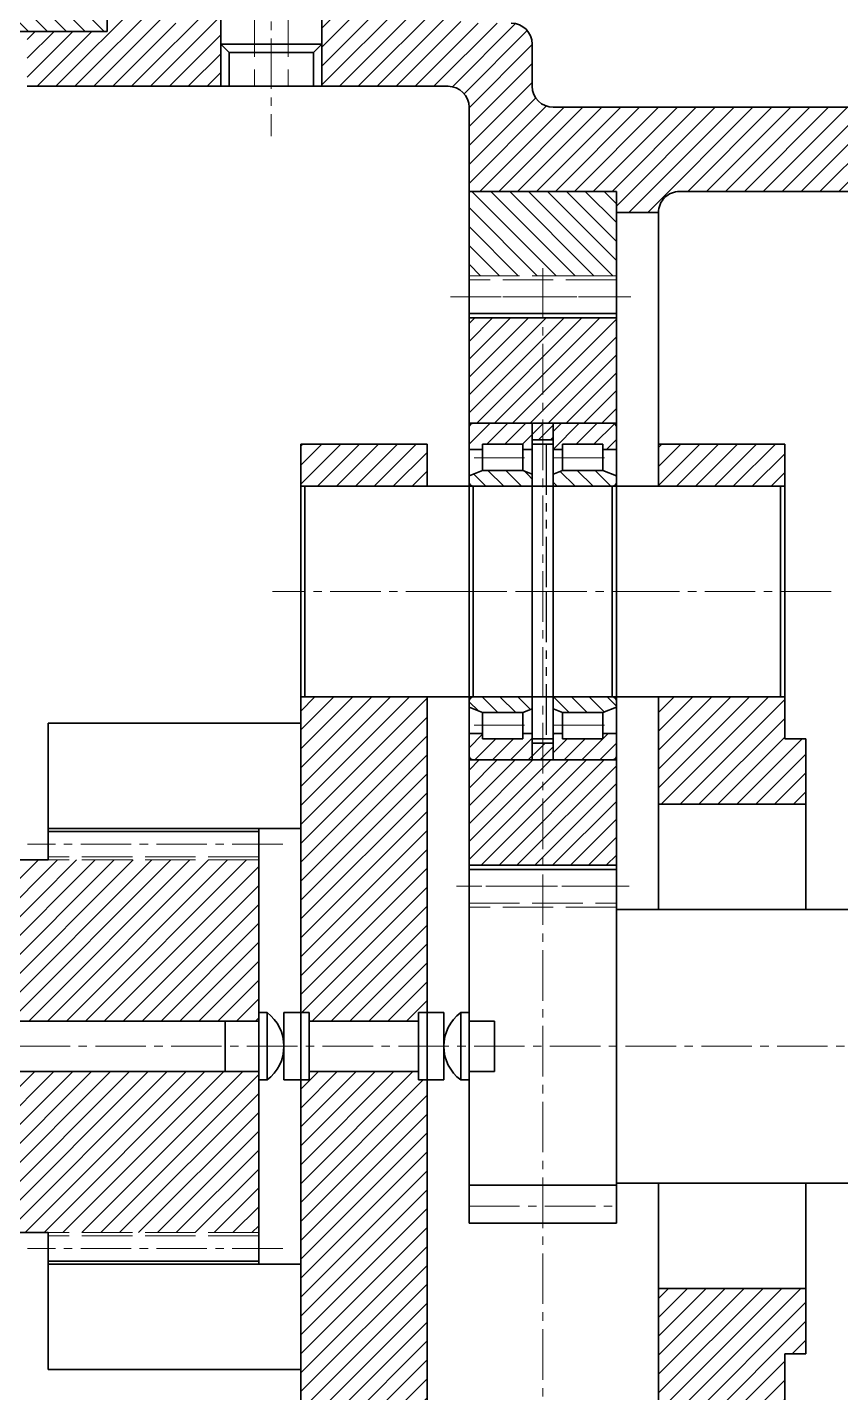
# Model space of a CAD drawing. Header units: millimetres. Extents: x -594 to 6367, y -2099 to 456.
# Drawn here: x 1747.8 to 1941.1, y -82.3 to 242 of the extents above; entities that cross this region are included whole.
import ezdxf

# ---------------------------------------------------------------- set-up
doc = ezdxf.new("R2010")
doc.units = ezdxf.units.MM
doc.set_wipeout_variables(frame=1)
for name, pattern in [('ACAD_ISO02W100', [15, 12, -3]), ('双点画线', [22, 12, -2, 2, -2, 2, -2]), ('点画线', [18, 12, -2, 2, -2])]:
    doc.linetypes.add(name, pattern=pattern)
for name, color, linetype, lineweight in [('中心线层', 1, '点画线', 18), ('剖面线层', 4, 'Continuous', 18), ('粗实线层', 7, 'Continuous', 35), ('细虚线', 7, 'ACAD_ISO02W100', 18)]:
    doc.layers.add(name, color=color, linetype=linetype, lineweight=lineweight)
pattern_1 = [(-45, (0, 0), (2.12132, 2.12132), [])]
pattern_2 = [(45, (0, 0), (-2.12132, 2.12132), [])]
pattern_3 = [(45, (0, 0), (-1.41421, 1.41421), [])]
pattern_4 = [(45, (1852.805, 108), (-2.12132, 2.12132), [])]

# ---------------------------------------------------------------- blocks, each defined once
blk = doc.blocks.new('*X6')
at = {"layer": '剖面线层'}
h = blk.add_hatch(dxfattribs=at)
h.set_pattern_fill('无图案', color=256, style=0, pattern_type=0)
h.set_pattern_definition(pattern_2)
edge = h.paths.add_edge_path(flags=0)
edge.add_line((0, 33.75), (0, 39))
edge.add_arc((1, 39), 1, 90, 180, ccw=False)
edge.add_line((1, 40), (15, 40))
edge.add_arc((15, 39), 1, 0, 90, ccw=False)
edge.add_line((16, 39), (16, 33.75))
edge.add_line((16, 33.75), (12.8, 33.75))
edge.add_line((12.8, 33.75), (12.8, 35))
edge.add_line((12.8, 35), (3.2, 35))
edge.add_line((3.2, 35), (3.2, 33.75))
edge.add_line((3.2, 33.75), (0, 33.75))
h = blk.add_hatch(dxfattribs=at)
h.set_pattern_fill('无图案', color=256, style=0, pattern_type=0)
h.set_pattern_definition(pattern_1)
edge = h.paths.add_edge_path(flags=0)
edge.add_arc((1, 26), 1, 210, 270, ccw=False)
edge.add_arc((1, 26), 1, 180, 210, ccw=False)
edge.add_line((0, 26), (0, 27.5))
edge.add_line((0, 27.5), (3.2, 28.75))
edge.add_line((3.2, 28.75), (12.8, 28.75))
edge.add_line((12.8, 28.75), (16, 27.5))
edge.add_line((16, 27.5), (16, 26))
edge.add_arc((15, 26), 1, 270, 360, ccw=False)
edge.add_line((15, 25), (1, 25))
h = blk.add_hatch(dxfattribs=at)
h.set_pattern_fill('无图案', color=256, style=0, pattern_type=0)
h.set_pattern_definition(pattern_1)
edge = h.paths.add_edge_path(flags=0)
edge.add_arc((1, -26), 1, 150, 180, ccw=False)
edge.add_arc((1, -26), 1, 90, 150, ccw=False)
edge.add_line((1, -25), (15, -25))
edge.add_arc((15, -26), 1, 0, 90, ccw=False)
edge.add_line((16, -26), (16, -27.5))
edge.add_line((16, -27.5), (12.8, -28.75))
edge.add_line((12.8, -28.75), (3.2, -28.75))
edge.add_line((3.2, -28.75), (0, -27.5))
edge.add_line((0, -27.5), (0, -26))
h = blk.add_hatch(dxfattribs=at)
h.set_pattern_fill('无图案', color=256, style=0, pattern_type=0)
h.set_pattern_definition(pattern_2)
edge = h.paths.add_edge_path(flags=0)
edge.add_arc((1, -39), 1, 180, 270, ccw=False)
edge.add_line((0, -39), (0, -33.75))
edge.add_line((0, -33.75), (3.2, -33.75))
edge.add_line((3.2, -33.75), (3.2, -35))
edge.add_line((3.2, -35), (12.8, -35))
edge.add_line((12.8, -35), (12.8, -33.75))
edge.add_line((12.8, -33.75), (16, -33.75))
edge.add_line((16, -33.75), (16, -39))
edge.add_arc((15, -39), 1, 270, 360, ccw=False)
edge.add_line((15, -40), (1, -40))
at = {"layer": '中心线层'}
for p, q in [((1.2, 31.75), (14.8, 31.75)), ((-3, 0), (19, 0)), ((1.2, -31.75), (14.8, -31.75))]:
    blk.add_line(p, q, dxfattribs=at)
at = {"layer": '粗实线层'}
for p, q in [((0, 39), (0, -39)), ((1, 40), (15, 40)), ((16, -39), (16, 39)), ((0, 33.75), (3.2, 33.75)), ((3.2, 35), (12.8, 35)), ((3.2, 35), (3.2, 28.75)), ((12.8, 35), (12.8, 28.75)), ((12.8, 33.75), (16, 33.75)), ((0, 27.5), (3.2, 28.75)), ((3.2, 28.75), (12.8, 28.75)), ((12.8, 28.75), (16, 27.5)), ((1, 25), (15, 25)), ((1, 25), (1, -25)), ((15, -25), (15, 25)), ((1, -25), (15, -25)), ((0, -27.5), (3.2, -28.75)), ((3.2, -28.75), (12.8, -28.75)), ((3.2, -35), (3.2, -28.75)), ((12.8, -28.75), (16, -27.5)), ((12.8, -35), (12.8, -28.75)), ((0, -33.75), (3.2, -33.75)), ((3.2, -35), (12.8, -35)), ((12.8, -33.75), (16, -33.75)), ((1, -40), (15, -40))]:
    blk.add_line(p, q, dxfattribs=at)
for centre, start, end in [((1, 39), 90, 180), ((15, 39), 0, 90), ((1, 26), 180, 270), ((15, 26), 270, 0), ((1, -26), 90, 180), ((15, -26), 360, 90), ((1, -39), 180, 270), ((15, -39), 270, 0)]:
    blk.add_arc(centre, 1, start, end, dxfattribs=at)
blk = doc.blocks.new('*X7')
at = {"layer": '剖面线层'}
h = blk.add_hatch(dxfattribs=at)
h.set_pattern_fill('无图案', color=256, style=0, pattern_type=0)
h.set_pattern_definition(pattern_2)
edge = h.paths.add_edge_path(flags=0)
edge.add_line((0, 33.75), (0, 39))
edge.add_arc((1, 39), 1, 90, 180, ccw=False)
edge.add_line((1, 40), (15, 40))
edge.add_arc((15, 39), 1, 0, 90, ccw=False)
edge.add_line((16, 39), (16, 33.75))
edge.add_line((16, 33.75), (12.8, 33.75))
edge.add_line((12.8, 33.75), (12.8, 35))
edge.add_line((12.8, 35), (3.2, 35))
edge.add_line((3.2, 35), (3.2, 33.75))
edge.add_line((3.2, 33.75), (0, 33.75))
h = blk.add_hatch(dxfattribs=at)
h.set_pattern_fill('无图案', color=256, style=0, pattern_type=0)
h.set_pattern_definition(pattern_1)
edge = h.paths.add_edge_path(flags=0)
edge.add_arc((1, 26), 1, 210, 270, ccw=False)
edge.add_arc((1, 26), 1, 180, 210, ccw=False)
edge.add_line((0, 26), (0, 27.5))
edge.add_line((0, 27.5), (3.2, 28.75))
edge.add_line((3.2, 28.75), (12.8, 28.75))
edge.add_line((12.8, 28.75), (16, 27.5))
edge.add_line((16, 27.5), (16, 26))
edge.add_arc((15, 26), 1, 270, 360, ccw=False)
edge.add_line((15, 25), (1, 25))
h = blk.add_hatch(dxfattribs=at)
h.set_pattern_fill('无图案', color=256, style=0, pattern_type=0)
h.set_pattern_definition(pattern_1)
edge = h.paths.add_edge_path(flags=0)
edge.add_arc((1, -26), 1, 150, 180, ccw=False)
edge.add_arc((1, -26), 1, 90, 150, ccw=False)
edge.add_line((1, -25), (15, -25))
edge.add_arc((15, -26), 1, 0, 90, ccw=False)
edge.add_line((16, -26), (16, -27.5))
edge.add_line((16, -27.5), (12.8, -28.75))
edge.add_line((12.8, -28.75), (3.2, -28.75))
edge.add_line((3.2, -28.75), (0, -27.5))
edge.add_line((0, -27.5), (0, -26))
h = blk.add_hatch(dxfattribs=at)
h.set_pattern_fill('无图案', color=256, style=0, pattern_type=0)
h.set_pattern_definition(pattern_2)
edge = h.paths.add_edge_path(flags=0)
edge.add_arc((1, -39), 1, 180, 270, ccw=False)
edge.add_line((0, -39), (0, -33.75))
edge.add_line((0, -33.75), (3.2, -33.75))
edge.add_line((3.2, -33.75), (3.2, -35))
edge.add_line((3.2, -35), (12.8, -35))
edge.add_line((12.8, -35), (12.8, -33.75))
edge.add_line((12.8, -33.75), (16, -33.75))
edge.add_line((16, -33.75), (16, -39))
edge.add_arc((15, -39), 1, 270, 360, ccw=False)
edge.add_line((15, -40), (1, -40))
at = {"layer": '中心线层'}
for p, q in [((1.2, 31.75), (14.8, 31.75)), ((-3, 0), (19, 0)), ((1.2, -31.75), (14.8, -31.75))]:
    blk.add_line(p, q, dxfattribs=at)
at = {"layer": '粗实线层'}
for p, q in [((0, 39), (0, -39)), ((1, 40), (15, 40)), ((16, -39), (16, 39)), ((0, 33.75), (3.2, 33.75)), ((3.2, 35), (12.8, 35)), ((3.2, 35), (3.2, 28.75)), ((12.8, 35), (12.8, 28.75)), ((12.8, 33.75), (16, 33.75)), ((0, 27.5), (3.2, 28.75)), ((3.2, 28.75), (12.8, 28.75)), ((12.8, 28.75), (16, 27.5)), ((1, 25), (15, 25)), ((1, 25), (1, -25)), ((15, -25), (15, 25)), ((1, -25), (15, -25)), ((0, -27.5), (3.2, -28.75)), ((3.2, -28.75), (12.8, -28.75)), ((3.2, -35), (3.2, -28.75)), ((12.8, -28.75), (16, -27.5)), ((12.8, -35), (12.8, -28.75)), ((0, -33.75), (3.2, -33.75)), ((3.2, -35), (12.8, -35)), ((12.8, -33.75), (16, -33.75)), ((1, -40), (15, -40))]:
    blk.add_line(p, q, dxfattribs=at)
for centre, start, end in [((1, 39), 90, 180), ((15, 39), 0, 90), ((1, 26), 180, 270), ((15, 26), 270, 0), ((1, -26), 90, 180), ((15, -26), 360, 90), ((1, -39), 180, 270), ((15, -39), 270, 0)]:
    blk.add_arc(centre, 1, start, end, dxfattribs=at)
blk = doc.blocks.new('*X8')
at = {"layer": '剖面线层'}
h = blk.add_hatch(dxfattribs=at)
h.set_pattern_fill('无图案', color=256, style=0, pattern_type=0)
h.set_pattern_definition(pattern_3)
h.paths.add_polyline_path([(0, 36), (0, 38), (0, 40), (5, 40), (5, 36)], flags=0)
h = blk.add_hatch(dxfattribs=at)
h.set_pattern_fill('无图案', color=256, style=0, pattern_type=0)
h.set_pattern_definition(pattern_3)
h.paths.add_polyline_path([(0, -40), (0, -38), (0, -36), (5, -36), (5, -40)], flags=0)
at = {"layer": '中心线层', "linetype": '点画线', "lineweight": 18}
blk.add_line((-3, 0), (8, 0), dxfattribs=at)
at = {"layer": '粗实线层'}
for p, q in [((0, 40), (5, 40)), ((0, 40), (0, -40)), ((5, 40), (5, -40)), ((0, 36), (5, 36)), ((0, 35), (5, 35)), ((0, -35), (5, -35)), ((0, -36), (5, -36)), ((0, -40), (5, -40))]:
    blk.add_line(p, q, dxfattribs=at)
at = {"layer": '粗实线层', "linetype": '双点画线', "lineweight": 25}
for p, q in [((3.33, 35), (3.33, 0)), ((3.33, 0), (3.33, -35))]:
    blk.add_line(p, q, dxfattribs=at)

msp = doc.modelspace()

# ---------------------------------------------------------------- hatches: boundary and pattern name
at = {"layer": '剖面线层'}
h = msp.add_hatch(dxfattribs=at)
h.set_pattern_fill('ANSI31', color=256, angle=90)
h.paths.add_polyline_path([(1766.81, 266), (1750.81, 266), (1750.81, 256), (1717.81, 256), (1717.81, 220), (1737.81, 220), (1737.81, 241), (1766.81, 241)])
h = msp.add_hatch(dxfattribs=at)
h.set_pattern_fill('ANSI31', color=256, angle=90)
h.paths.add_polyline_path([(1887.81, 203), (1852.81, 203), (1852.81, 183), (1887.81, 183)])
h = msp.add_hatch(dxfattribs=at)
h.set_pattern_fill('无图案', color=256, style=0, pattern_type=0)
h.set_pattern_definition(pattern_4)
h.paths.add_polyline_path([(1852.81, 148), (1852.81, 149), (1852.81, 173), (1887.81, 173), (1887.81, 148)], flags=0)
h = msp.add_hatch(dxfattribs=at)
h.set_pattern_fill('ANSI31', color=256, style=0, pattern_type=0)
h.paths.add_polyline_path([(1802.81, 44.25), (1752.81, 44.25), (1745.81, 44.25), (1745.81, 76.75), (1720.81, 76.75), (1660.81, 76.75), (1660.81, 51.75), (1720.81, 51.75), (1720.81, 48), (1720.81, 6), (1802.81, 6), (1802.81, 8)], flags=0)
h.paths.add_polyline_path([(1802.81, -6), (1720.81, -6), (1720.81, -48), (1720.81, -51.75), (1660.81, -51.75), (1660.81, -76.75), (1720.81, -76.75), (1745.81, -76.75), (1745.81, -44.25), (1752.81, -44.25), (1802.81, -44.25)], flags=0)
h = msp.add_hatch(dxfattribs=at)
h.set_pattern_fill('无图案', color=256, style=0, pattern_type=0)
h.set_pattern_definition(pattern_4)
h.paths.add_polyline_path([(1852.81, 43), (1852.81, 67), (1852.81, 68), (1887.81, 68), (1887.81, 43)], flags=0)
h = msp.add_hatch(dxfattribs=at)
h.set_pattern_fill('ANSI31', color=256)
h.paths.add_polyline_path([(1872.81, -223), (1942.8, -223), (1962.81, -223), (1967.81, -223), (1967.81, -183), (1962.81, -183), (1962.81, -178), (1962.81, -75), (1947.81, -75), (1947.81, -197.99, -0.414214), (1942.81, -203), (1902.81, -203, -0.414214), (1897.81, -198), (1887.81, -198), (1887.81, -206), (1852.81, -206), (1852.81, -223, -0.414214), (1847.81, -228), (1841.81, -228), (1747.81, -228), (1747.81, -241), (1766.81, -241), (1766.81, -266), (1782.81, -266), (1782.81, -248), (1807.81, -248), (1867.81, -248), (1867.81, -238), (1867.81, -228, -0.414214)])

# ---------------------------------------------------------------- linework, layer by layer
at = {"layer": '中心线层'}
for p, q in [((1805.81, 275.35), (1805.81, 216.11)), ((1849.81, 108), (1806.13, 108)), ((1890.81, 108), (1849.81, 108)), ((1890.81, 108), (1939.42, 108)), ((1808.52, 48), (1747.84, 48)), ((0, 0), (3507.16, 0)), ((1808.52, -48), (1747.84, -48))]:
    msp.add_line(p, q, dxfattribs=at)
at = {"layer": '中心线层', "color": 7}
for p, q in [((1890.81, 178), (1849.81, 178)), ((1890.81, 38), (1849.81, 38)), ((1887.81, 38), (1852.81, 38))]:
    msp.add_line(p, q, dxfattribs=at)
at = {"layer": '中心线层', "color": 1}
msp.add_line((1852.81, -38), (1887.81, -38), dxfattribs=at)
at = {"layer": '中心线层', "color": 7}
msp.add_lwpolyline([(1891.26, 178), (1848.39, 178)], close=True, dxfattribs=at)
at = {"layer": '粗实线层'}
for p, q in [((1766.81, 266), (1766.81, 241)), ((1793.81, 252), (1793.81, 238)), ((1817.81, 252), (1817.81, 238)), ((1766.81, 241), (1737.81, 241)), ((1793.81, 238), (1793.81, 228)), ((1793.81, 238), (1795.81, 236)), ((1793.81, 238), (1817.81, 238)), ((1817.81, 238), (1815.81, 236)), ((1817.81, 238), (1817.81, 228)), ((1867.81, 228), (1867.81, 238)), ((1795.81, 236), (1815.81, 236)), ((1795.81, 236), (1795.81, 228)), ((1795.81, 236), (1805.81, 236)), ((1815.81, 236), (1815.81, 228)), ((1841.81, 228), (1747.81, 228)), ((1847.81, 228), (1841.81, 228)), ((1852.81, 203), (1852.81, 223)), ((1872.81, 223), (1942.8, 223)), ((1852.81, 183), (1852.81, 203)), ((1852.81, 203), (1887.81, 203)), ((1852.81, 203), (1872.81, 203)), ((1887.81, 203), (1887.81, 183)), ((1902.81, 203), (1942.81, 203)), ((1897.81, 198), (1887.81, 198)), ((1897.81, 143), (1897.81, 198)), ((1842.81, 143), (1812.81, 143)), ((1812.81, 143), (1812.81, 133)), ((1842.81, 133), (1842.81, 143)), ((1897.81, 143), (1927.81, 143)), ((1897.81, 133), (1897.81, 143)), ((1927.81, 143), (1927.81, 133)), ((1812.81, 133), (1813.81, 133)), ((1812.81, 99), (1812.81, 133)), ((1927.81, 133), (1926.81, 133)), ((1927.81, 133), (1927.81, 73)), ((1812.81, 99), (1812.81, 51.75)), ((1813.81, 83), (1812.81, 83)), ((1842.81, 57.5), (1842.81, 83)), ((1897.81, 57.5), (1897.81, 83)), ((1926.81, 83), (1927.81, 83)), ((1752.81, 51.75), (1752.81, 76.75)), ((1752.81, 76.75), (1812.81, 76.75)), ((1927.81, 73), (1932.81, 73)), ((1932.81, 73), (1932.81, 32.5)), ((1842.81, 57.5), (1842.81, 32.5)), ((1932.81, 57.5), (1897.81, 57.5)), ((1897.81, 57.5), (1897.81, 32.5)), ((1932.81, 32.5), (1932.81, 57.5)), ((1812.81, 51.75), (1752.81, 51.75)), ((1752.81, 45), (1752.81, 51.75)), ((1802.81, 51), (1752.81, 51)), ((1752.81, 44.25), (1752.81, 51)), ((1802.81, 45), (1802.81, 51.75)), ((1802.81, 51), (1802.81, 44.25)), ((1812.81, 48), (1812.81, 51.75)), ((1812.81, 48), (1812.81, 51)), ((1812.81, 0), (1812.81, 48)), ((1812.81, 48), (1812.81, 0)), ((1752.81, 44.25), (1745.81, 44.25)), ((1802.81, 44.25), (1802.81, -44.25)), ((1887.81, 38), (1887.81, -38)), ((1842.81, 32.5), (1842.81, -32.5)), ((1887.81, 32.5), (1947.81, 32.5)), ((1802.81, 8), (1804.81, 8)), ((1802.81, 8), (1802.81, -8)), ((1804.81, 8), (1804.81, -8)), ((1808.81, 0), (1808.81, 8)), ((1808.81, 8), (1814.81, 8)), ((1814.81, -8), (1814.81, 8)), ((1840.81, -8), (1840.81, 8)), ((1840.81, 8), (1846.81, 8)), ((1846.81, 8), (1846.81, -8)), ((1850.81, 8), (1850.81, -8)), ((1850.81, 8), (1852.81, 8)), ((1852.81, 8), (1852.81, -8)), ((1720.81, 6), (1802.81, 6)), ((1794.81, 6), (1794.81, -6)), ((1814.81, 6), (1840.81, 6)), ((1852.81, 6), (1858.81, 6)), ((1858.81, 6), (1858.81, -6)), ((1808.81, 0), (1808.81, -8)), ((1812.81, -48), (1812.81, 0)), ((1720.81, -6), (1802.81, -6)), ((1814.79, -6), (1840.79, -6)), ((1852.81, -6), (1858.81, -6)), ((1804.81, -8), (1802.81, -8)), ((1808.81, -8), (1814.81, -8)), ((1840.81, -8), (1846.81, -8)), ((1850.81, -8), (1852.81, -8)), ((1842.81, -57.5), (1842.81, -32.5)), ((1947.81, -32.5), (1887.81, -32.5)), ((1897.81, -57.5), (1897.81, -32.5)), ((1932.81, -73), (1932.81, -32.5)), ((1752.81, -44.25), (1745.81, -44.25)), ((1752.81, -44.25), (1752.81, -51)), ((1752.81, -45), (1752.81, -51.75)), ((1802.81, -51), (1802.81, -44.25)), ((1802.81, -45), (1802.81, -51.75)), ((1812.81, -48), (1812.81, -51)), ((1812.81, -48), (1812.81, -51.75)), ((1802.81, -51), (1752.81, -51)), ((1812.81, -51.75), (1752.81, -51.75)), ((1752.81, -51.75), (1752.81, -76.75)), ((1812.81, -99), (1812.81, -51.75)), ((1842.81, -57.5), (1842.81, -103)), ((1932.81, -57.5), (1897.81, -57.5)), ((1897.81, -57.5), (1897.81, -103)), ((1927.81, -133), (1927.81, -73)), ((1927.81, -73), (1932.81, -73)), ((1752.81, -76.75), (1812.81, -76.75))]:
    msp.add_line(p, q, dxfattribs=at)
at = {"layer": '粗实线层', "color": 7}
for p, q in [((1852.81, 174), (1852.81, 183)), ((1852.81, 182), (1852.81, 34)), ((1887.81, 183), (1887.81, 178)), ((1887.81, 34), (1887.81, 182)), ((1887.81, 178), (1887.81, 174)), ((1887.81, 174), (1852.81, 174)), ((1887.81, 173), (1852.81, 173)), ((1887.81, 148), (1852.81, 148)), ((1887.81, 68), (1852.81, 68)), ((1887.81, 43), (1852.81, 43)), ((1852.81, 38), (1852.81, 42)), ((1852.81, 42), (1887.81, 42)), ((1887.81, 42), (1887.81, 38)), ((1852.81, 38), (1852.81, -38)), ((1887.81, 38), (1887.81, 33)), ((1887.81, -33), (1852.81, -33)), ((1852.81, -38), (1852.81, -42)), ((1887.81, -42), (1887.81, -38)), ((1852.81, -42), (1887.81, -42))]:
    msp.add_line(p, q, dxfattribs=at)
msp.add_lwpolyline([(1887.81, 174), (1852.81, 174)], close=True, dxfattribs=at)
at = {"layer": '粗实线层'}
for centre, radius, start, end in [((1862.81, 238), 5, 360, 90), ((1847.81, 223), 5, 0, 90), ((1872.81, 228), 5, 180, 270), ((1902.81, 198), 5, 89.9549, 179.9549), ((1798.81, 0), 10, 306.8699, 53.1301), ((1856.81, 0), 10, 126.8699, 233.1301)]:
    msp.add_arc(centre, radius, start, end, dxfattribs=at)
at = {"layer": '细虚线'}
for p, q in [((1801.81, 262), (1801.81, 228)), ((1809.81, 262), (1809.81, 228)), ((1887.81, 183), (1870.31, 183)), ((1802.81, 45), (1752.81, 45)), ((1802.81, 44.25), (1752.81, 44.25)), ((1802.81, -44.25), (1752.81, -44.25)), ((1802.81, -45), (1752.81, -45))]:
    msp.add_line(p, q, dxfattribs=at)
at = {"layer": '细虚线', "color": 7}
for p, q in [((1852.81, 183), (1887.81, 183)), ((1887.81, 182), (1852.81, 182)), ((1852.81, 34), (1887.81, 34)), ((1887.81, 33), (1852.81, 33))]:
    msp.add_line(p, q, dxfattribs=at)

# ---------------------------------------------------------------- next in the draw order: wipeouts: each hides what was drawn before it
at = {"color": 7}
msp.add_wipeout([(1868.81, 108), (1868.81, 112.6), (1868.81, 112.6), (1868.81, 134), (1868.81, 134), (1868.81, 135.5), (1868.81, 135.5), (1868.81, 141.75), (1868.81, 141.75), (1868.81, 147), (1868.81, 147), (1868.8, 147.05), (1868.8, 147.1), (1868.79, 147.16), (1868.78, 147.21), (1868.77, 147.26), (1868.76, 147.31), (1868.74, 147.36), (1868.72, 147.41), (1868.7, 147.45), (1868.67, 147.5), (1868.64, 147.54), (1868.61, 147.59), (1868.58, 147.63), (1868.55, 147.67), (1868.51, 147.71), (1868.47, 147.74), (1868.43, 147.78), (1868.39, 147.81), (1868.35, 147.84), (1868.31, 147.87), (1868.26, 147.89), (1868.21, 147.91), (1868.16, 147.93), (1868.11, 147.95), (1868.06, 147.97), (1868.01, 147.98), (1867.96, 147.99), (1867.91, 147.99), (1867.86, 148), (1867.81, 148), (1867.81, 148), (1853.81, 148), (1853.81, 148), (1853.75, 148), (1853.7, 147.99), (1853.65, 147.99), (1853.6, 147.98), (1853.55, 147.97), (1853.5, 147.95), (1853.45, 147.93), (1853.4, 147.91), (1853.35, 147.89), (1853.31, 147.87), (1853.26, 147.84), (1853.22, 147.81), (1853.18, 147.78), (1853.14, 147.74), (1853.1, 147.71), (1853.06, 147.67), (1853.03, 147.63), (1853, 147.59), (1852.97, 147.54), (1852.94, 147.5), (1852.91, 147.45), (1852.89, 147.41), (1852.87, 147.36), (1852.85, 147.31), (1852.84, 147.26), (1852.83, 147.21), (1852.82, 147.16), (1852.81, 147.1), (1852.81, 147.05), (1852.81, 147), (1852.81, 147), (1852.81, 141.75), (1852.81, 141.75), (1852.81, 135.5), (1852.81, 135.5), (1852.81, 134), (1852.81, 134), (1852.81, 112.6), (1852.81, 112.6), (1852.81, 108), (1852.81, 108), (1852.81, 82), (1852.81, 82), (1852.81, 80.5), (1852.81, 80.5), (1852.81, 74.25), (1852.81, 74.25), (1852.81, 69), (1852.81, 69), (1852.81, 68.95), (1852.81, 68.9), (1852.82, 68.84), (1852.83, 68.79), (1852.84, 68.74), (1852.85, 68.69), (1852.87, 68.64), (1852.89, 68.59), (1852.91, 68.55), (1852.94, 68.5), (1852.97, 68.46), (1853, 68.41), (1853.03, 68.37), (1853.06, 68.33), (1853.1, 68.29), (1853.14, 68.26), (1853.18, 68.22), (1853.22, 68.19), (1853.26, 68.16), (1853.31, 68.13), (1853.35, 68.11), (1853.4, 68.09), (1853.45, 68.07), (1853.5, 68.05), (1853.55, 68.03), (1853.6, 68.02), (1853.65, 68.01), (1853.7, 68.01), (1853.75, 68), (1853.81, 68), (1853.81, 68), (1867.81, 68), (1867.81, 68), (1867.86, 68), (1867.91, 68.01), (1867.96, 68.01), (1868.01, 68.02), (1868.06, 68.03), (1868.11, 68.05), (1868.16, 68.07), (1868.21, 68.09), (1868.26, 68.11), (1868.31, 68.13), (1868.35, 68.16), (1868.39, 68.19), (1868.43, 68.22), (1868.47, 68.26), (1868.51, 68.29), (1868.55, 68.33), (1868.58, 68.37), (1868.61, 68.41), (1868.64, 68.46), (1868.67, 68.5), (1868.7, 68.55), (1868.72, 68.59), (1868.74, 68.64), (1868.76, 68.69), (1868.77, 68.74), (1868.78, 68.79), (1868.79, 68.84), (1868.8, 68.9), (1868.8, 68.95), (1868.81, 69), (1868.81, 69), (1868.81, 74.25), (1868.81, 74.25), (1868.81, 80.5), (1868.81, 80.5), (1868.81, 82), (1868.81, 82)], dxfattribs=at).dxf.layer = '粗实线层'

# ---------------------------------------------------------------- next in the draw order: block references
at = {"layer": '粗实线层', "color": 7}
msp.add_blockref('*X6', (1852.81, 108), dxfattribs=at)

# ---------------------------------------------------------------- next in the draw order: wipeouts: each hides what was drawn before it
at = {"color": 7}
msp.add_wipeout([(1887.81, 108), (1887.81, 112.6), (1887.81, 112.6), (1887.81, 134), (1887.81, 134), (1887.81, 135.5), (1887.81, 135.5), (1887.81, 141.75), (1887.81, 141.75), (1887.81, 147), (1887.81, 147), (1887.8, 147.05), (1887.8, 147.1), (1887.79, 147.16), (1887.78, 147.21), (1887.77, 147.26), (1887.76, 147.31), (1887.74, 147.36), (1887.72, 147.41), (1887.7, 147.45), (1887.67, 147.5), (1887.64, 147.54), (1887.61, 147.59), (1887.58, 147.63), (1887.55, 147.67), (1887.51, 147.71), (1887.47, 147.74), (1887.43, 147.78), (1887.39, 147.81), (1887.35, 147.84), (1887.31, 147.87), (1887.26, 147.89), (1887.21, 147.91), (1887.16, 147.93), (1887.11, 147.95), (1887.06, 147.97), (1887.01, 147.98), (1886.96, 147.99), (1886.91, 147.99), (1886.86, 148), (1886.81, 148), (1886.81, 148), (1872.81, 148), (1872.81, 148), (1872.75, 148), (1872.7, 147.99), (1872.65, 147.99), (1872.6, 147.98), (1872.55, 147.97), (1872.5, 147.95), (1872.45, 147.93), (1872.4, 147.91), (1872.35, 147.89), (1872.31, 147.87), (1872.26, 147.84), (1872.22, 147.81), (1872.18, 147.78), (1872.14, 147.74), (1872.1, 147.71), (1872.06, 147.67), (1872.03, 147.63), (1872, 147.59), (1871.97, 147.54), (1871.94, 147.5), (1871.91, 147.45), (1871.89, 147.41), (1871.87, 147.36), (1871.85, 147.31), (1871.84, 147.26), (1871.83, 147.21), (1871.82, 147.16), (1871.81, 147.1), (1871.81, 147.05), (1871.81, 147), (1871.81, 147), (1871.81, 141.75), (1871.81, 141.75), (1871.81, 135.5), (1871.81, 135.5), (1871.81, 134), (1871.81, 134), (1871.81, 112.6), (1871.81, 112.6), (1871.81, 108), (1871.81, 108), (1871.81, 82), (1871.81, 82), (1871.81, 80.5), (1871.81, 80.5), (1871.81, 74.25), (1871.81, 74.25), (1871.81, 69), (1871.81, 69), (1871.81, 68.95), (1871.81, 68.9), (1871.82, 68.84), (1871.83, 68.79), (1871.84, 68.74), (1871.85, 68.69), (1871.87, 68.64), (1871.89, 68.59), (1871.91, 68.55), (1871.94, 68.5), (1871.97, 68.46), (1872, 68.41), (1872.03, 68.37), (1872.06, 68.33), (1872.1, 68.29), (1872.14, 68.26), (1872.18, 68.22), (1872.22, 68.19), (1872.26, 68.16), (1872.31, 68.13), (1872.35, 68.11), (1872.4, 68.09), (1872.45, 68.07), (1872.5, 68.05), (1872.55, 68.03), (1872.6, 68.02), (1872.65, 68.01), (1872.7, 68.01), (1872.75, 68), (1872.81, 68), (1872.81, 68), (1886.81, 68), (1886.81, 68), (1886.86, 68), (1886.91, 68.01), (1886.96, 68.01), (1887.01, 68.02), (1887.06, 68.03), (1887.11, 68.05), (1887.16, 68.07), (1887.21, 68.09), (1887.26, 68.11), (1887.31, 68.13), (1887.35, 68.16), (1887.39, 68.19), (1887.43, 68.22), (1887.47, 68.26), (1887.51, 68.29), (1887.55, 68.33), (1887.58, 68.37), (1887.61, 68.41), (1887.64, 68.46), (1887.67, 68.5), (1887.7, 68.55), (1887.72, 68.59), (1887.74, 68.64), (1887.76, 68.69), (1887.77, 68.74), (1887.78, 68.79), (1887.79, 68.84), (1887.8, 68.9), (1887.8, 68.95), (1887.81, 69), (1887.81, 69), (1887.81, 74.25), (1887.81, 74.25), (1887.81, 80.5), (1887.81, 80.5), (1887.81, 82), (1887.81, 82)], dxfattribs=at).dxf.layer = '粗实线层'

# ---------------------------------------------------------------- next in the draw order: linework, layer by layer
at = {"layer": '粗实线层', "color": 7}
msp.add_line((1887.81, 178), (1887.81, 0), dxfattribs=at)
msp.add_lwpolyline([(1887.81, -42), (1887.81, 183)], close=True, dxfattribs=at)

# ---------------------------------------------------------------- next in the draw order: block references
msp.add_blockref('*X7', (1871.81, 108), dxfattribs=at)

# ---------------------------------------------------------------- next in the draw order: wipeouts: each hides what was drawn before it
at = {"color": 7}
msp.add_wipeout([(1872.81, 108), (1872.81, 112.6), (1872.81, 112.6), (1872.81, 143), (1872.81, 143), (1872.81, 144), (1872.81, 144), (1872.81, 148), (1872.81, 148), (1867.81, 148), (1867.81, 148), (1867.81, 144), (1867.81, 144), (1867.81, 143), (1867.81, 143), (1867.81, 112.6), (1867.81, 112.6), (1867.81, 108), (1867.81, 108), (1867.81, 73), (1867.81, 73), (1867.81, 72), (1867.81, 72), (1867.81, 68), (1867.81, 68), (1872.81, 68), (1872.81, 68), (1872.81, 72), (1872.81, 72), (1872.81, 73), (1872.81, 73)], dxfattribs=at).dxf.layer = '粗实线层'

# ---------------------------------------------------------------- next in the draw order: hatches: boundary and pattern name
at = {"layer": '剖面线层'}
h = msp.add_hatch(dxfattribs=at)
h.set_pattern_fill('ANSI31', color=256)
h.paths.add_polyline_path([(1887.81, 203), (1887.81, 198), (1897.81, 198, -0.413752), (1902.8, 203), (1942.8, 203, -0.414214), (1947.81, 198), (1947.81, 75), (1962.81, 75), (1962.81, 183), (1967.81, 183), (1967.81, 223), (1962.81, 223), (1942.8, 223), (1872.81, 223, -0.414214), (1867.81, 228), (1867.81, 238, 0.414214), (1862.81, 243), (1852.81, 243, -0.414214), (1847.81, 248), (1823.81, 248), (1823.81, 252), (1817.81, 252), (1817.81, 238), (1817.81, 228), (1841.81, 228), (1847.81, 228, -0.414214), (1852.81, 223), (1852.81, 203), (1872.81, 203)])
h.paths.add_polyline_path([(1747.81, 241), (1747.81, 228), (1793.81, 228), (1793.81, 238), (1793.81, 252), (1787.81, 252), (1787.81, 248, -0.414214), (1782.81, 243), (1782.81, 266), (1766.81, 266), (1766.81, 241)])
h = msp.add_hatch(dxfattribs=at)
h.set_pattern_fill('ANSI31', color=256, style=0, pattern_type=0)
h.paths.add_polyline_path([(1932.81, 73), (1927.81, 73), (1927.81, 83), (1926.81, 83), (1897.81, 83), (1897.81, 57.5), (1932.81, 57.5)], flags=0)
h.paths.add_polyline_path([(1927.81, -73), (1932.81, -73), (1932.81, -57.5), (1897.81, -57.5), (1897.81, -103), (1887.81, -103), (1870.31, -103), (1870.31, -143), (1887.81, -143), (1927.81, -143), (1927.81, -133)], flags=0)
h.paths.add_polyline_path([(1870.31, -103), (1852.81, -103), (1842.81, -103), (1842.81, -57.5), (1842.81, -32.5), (1842.81, -8), (1840.81, -8), (1840.81, -6), (1814.81, -6), (1814.81, -8), (1812.81, -8), (1812.81, -48), (1812.81, -51.75), (1812.81, -99), (1812.81, -143), (1852.81, -143), (1870.31, -143)], flags=0)
h.paths.add_polyline_path([(1842.81, 57.5), (1842.81, 83), (1813.81, 83), (1812.81, 83), (1812.81, 51.75), (1812.81, 48), (1812.81, 8), (1814.81, 8), (1814.81, 6), (1840.81, 6), (1840.81, 8), (1842.81, 8), (1842.81, 32.5)], flags=0)
h.paths.add_polyline_path([(1842.81, 143), (1812.81, 143), (1812.81, 133), (1813.81, 133), (1842.81, 133)], flags=0)
h.paths.add_polyline_path([(1927.81, 143), (1897.81, 143), (1897.81, 133), (1926.81, 133), (1927.81, 133)], flags=0)

# ---------------------------------------------------------------- next in the draw order: linework, layer by layer
at = {"layer": '中心线层'}
msp.add_line((1870.31, 184.82), (1870.31, -189.36), dxfattribs=at)
at = {"layer": '粗实线层'}
msp.add_lwpolyline([(1926.81, 133), (1926.81, 83), (1813.81, 83), (1813.81, 133)], close=True, dxfattribs=at)

# ---------------------------------------------------------------- next in the draw order: block references
at = {"layer": '粗实线层', "color": 7}
msp.add_blockref('*X8', (1867.81, 108), dxfattribs=at)

doc.saveas('drawing.dxf')
